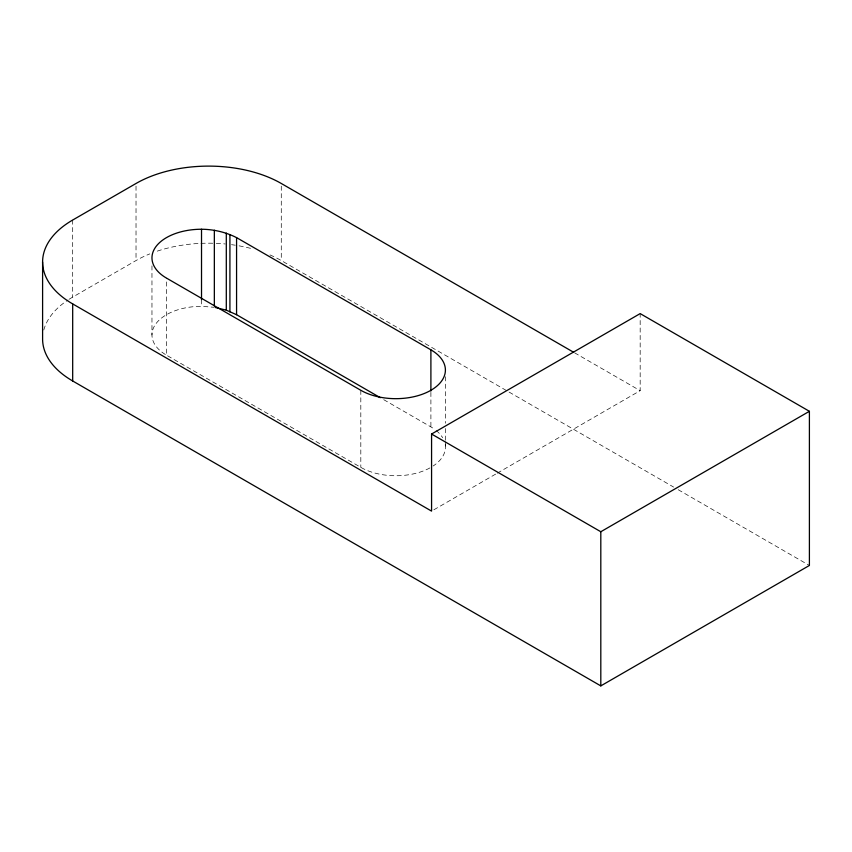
<?xml version="1.0" encoding="UTF-8"?>
<svg xmlns="http://www.w3.org/2000/svg" width="852" height="852" viewBox="0 0 852 852"><rect width="100%" height="100%" fill="white"/><g stroke="black" fill="none" stroke-linecap="round" stroke-linejoin="round"><path stroke-width="0.64" stroke-dasharray="4.26 3.19" d="M69.225 299.212A102.719 59.299 0 0 1 72.686 297.114L136.022 260.552A102.719 59.299 0 0 1 149.75 253.907M433.881 509.784L496.109 473.85M497.259 473.179L640.172 390.674L640.172 313.6M165.352 354.496A49.554 28.617 0 0 1 156.044 323.558A49.554 28.617 0 0 1 201.519 306.326L214.342 307.295M574.599 352.824L640.172 390.674M269.977 254.918A102.719 59.299 0 0 1 281.277 260.552L507.941 391.419M509.091 392.08L673.634 487.078M678.235 489.73L809.4 565.462M383.751 399.684L430.899 426.905A49.554 28.617 0 0 1 435.18 429.717M429.877 467.94A49.554 28.617 0 0 1 360.811 467.365L166.481 355.167L166.481 278.093M445.415 376.701L445.415 423.22M445.415 428.535L445.415 440.495M445.415 441.815L445.415 447.14M430.899 392.357L430.899 426.905M360.811 390.291L360.811 467.365M281.277 186.13L281.277 260.552M201.519 299.68L201.519 306.326M151.965 265.835L151.965 334.932M136.022 186.13L136.022 260.552M72.686 220.04L72.686 297.114M445.234 444.648A49.554 28.617 0 0 1 433.114 466.012M436.149 430.473A49.554 28.617 0 0 1 442.635 437.694M157.29 251.127A102.719 59.299 0 0 1 199.719 243.406M200.997 243.352A102.719 59.299 0 0 1 215.013 243.299M216.301 243.352A102.719 59.299 0 0 1 225.237 243.96M231.531 244.673A102.719 59.299 0 0 1 235.237 245.206M239.082 245.845A102.719 59.299 0 0 1 251.67 248.635M43.793 330.022A102.719 59.299 0 0 1 68.107 299.936"/><path stroke-width="1.28" d="M573.449 352.164L281.277 183.478A102.719 59.299 0 0 0 136.022 183.478L72.686 220.04A102.719 59.299 0 0 0 72.686 303.908L431.57 511.115L431.57 434.03L640.172 313.6L809.4 411.303L809.4 565.462L600.809 685.892L72.686 380.982A102.719 59.299 0 0 1 42.6 339.053L42.6 261.979M431.57 434.03L600.809 531.744L809.4 411.303M430.899 349.831A49.554 28.617 0 0 1 430.899 390.291A49.554 28.617 0 0 1 360.811 390.291L166.481 278.093A49.554 28.617 0 0 1 155.735 246.91A49.554 28.617 0 0 1 201.519 229.241C213.724 229.348 225.695 232.117 236.568 237.623L430.899 349.831L430.899 391.025M215.545 307.583L226.302 310.16L236.568 314.707L380.301 397.692M600.809 531.744L600.809 685.892M236.568 237.623L236.568 314.707M229.923 234.832L229.923 311.907M226.302 233.075L226.302 310.16M214.342 230.221L214.342 305.964M201.519 229.241L201.519 299.68M72.686 303.908L72.686 380.982"/></g></svg>
